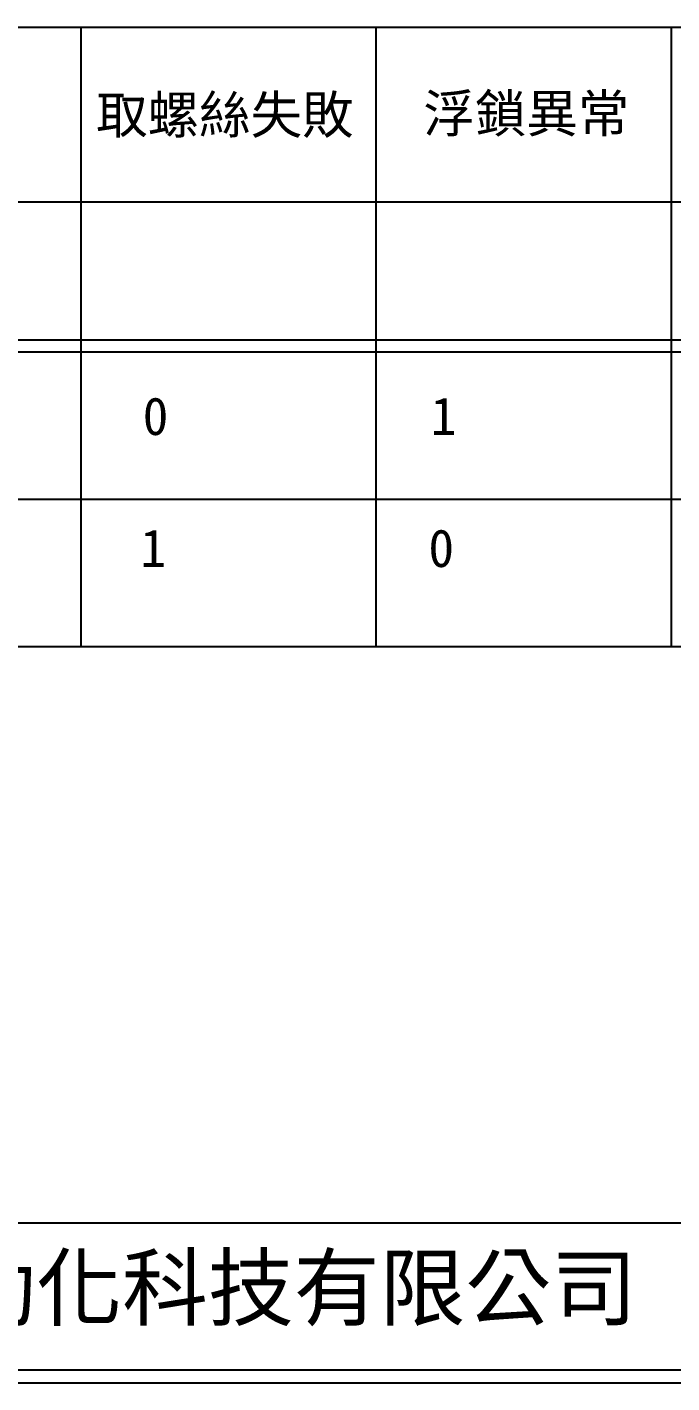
# Model space of a CAD drawing. Extents: x 627 to 914, y 3 to 207.
# Drawn here: x 697.7 to 759.2, y 3 to 132.3 of the extents above; entities that cross this region are included whole.
import ezdxf

# ---------------------------------------------------------------- set-up
doc = ezdxf.new("R2010")
doc.units = 0
doc.layers.add('圖框層', color=7, linetype='CONTINUOUS')
doc.layers.add('標尺寸層', color=3, linetype='CONTINUOUS')
doc.styles.add('STSL', font='kaiu.ttf')

msp = doc.modelspace()

# ---------------------------------------------------------------- linework, layer by layer
at = {"layer": '圖框層', "color": 7}
for p, q in [((628.45, 18.25), (912.95, 18.25)), ((628.45, 4.25), (912.95, 4.25)), ((627.2, 3), (914.2, 3))]:
    msp.add_line(p, q, dxfattribs=at)
at = {"layer": '標尺寸層', "color": 0}
for p, q in [((659.37, 132.3), (874.91, 132.3)), ((702.77, 132.3), (702.77, 73.23)), ((730.92, 132.3), (730.92, 73.23)), ((759.08, 132.3), (759.08, 73.23)), ((659.37, 115.65), (874.91, 115.65)), ((659.37, 102.47), (874.91, 102.47)), ((659.37, 101.33), (874.91, 101.33)), ((659.37, 87.28), (874.91, 87.28)), ((659.37, 73.23), (874.91, 73.23))]:
    msp.add_line(p, q, dxfattribs=at)

# ---------------------------------------------------------------- texts
at = {"layer": '圖框層', "color": 4, "style": 'STSL'}
for s, height, p in [('取螺絲失敗', 3.6, (704.24, 122.14)), ('浮鎖異常', 3.6, (735.45, 122.27)), ('0', 3.6, (708.68, 93.4)), ('1', 3.6, (736.15, 93.4)), ('1', 3.6, (708.47, 80.81)), ('0', 3.6, (735.93, 80.81)), ('泓陞自動化科技有限公司', 6, (665.8, 9.08))]:
    msp.add_text(s, height=height, dxfattribs=at).set_placement(p)

doc.saveas('drawing.dxf')
